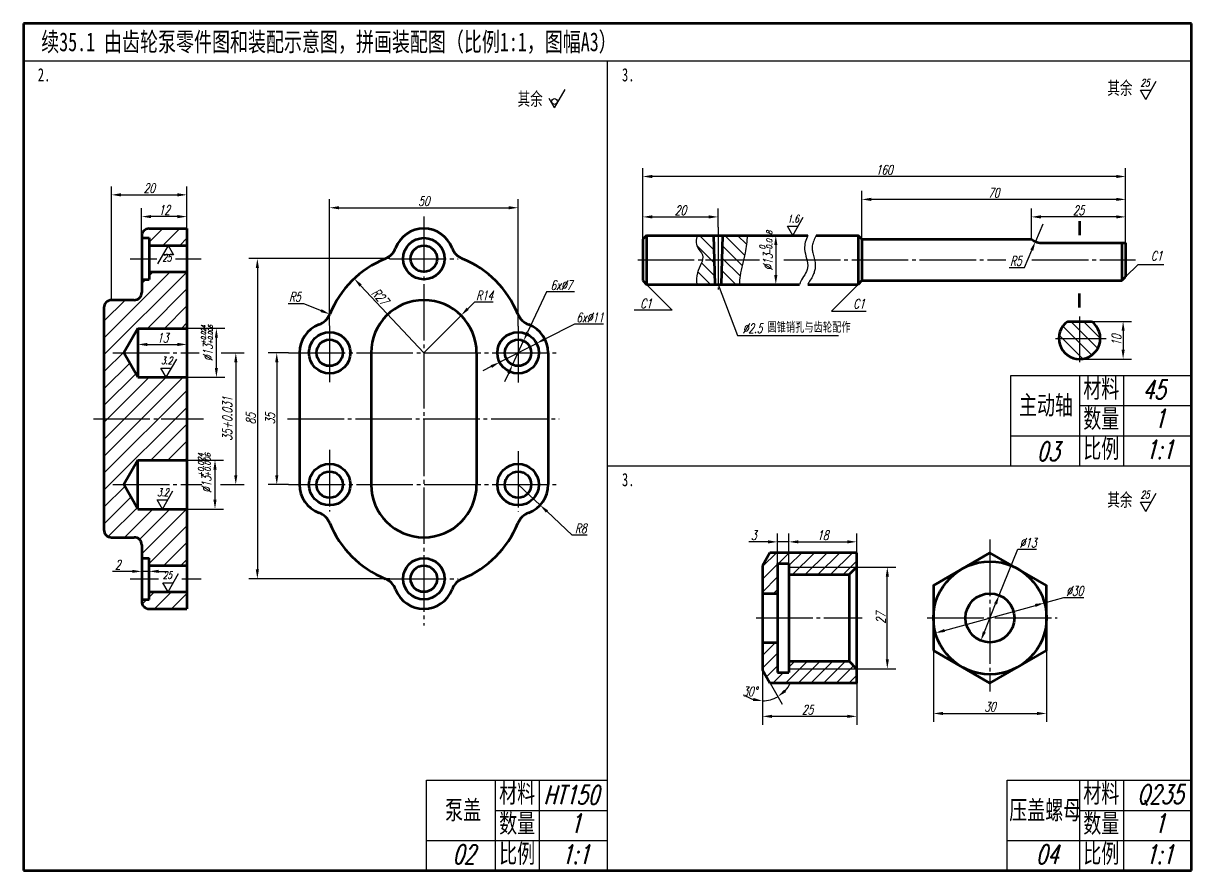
# Model space of a CAD drawing. Header units: millimetres. Extents: x -523 to 2676, y -549 to 1097.
# Drawn here: x 606.4 to 916.4, y 275.5 to 500.5 of the extents above; entities that cross this region are included whole.
import ezdxf

# ---------------------------------------------------------------- set-up
doc = ezdxf.new("R2010")
doc.units = ezdxf.units.MM
doc.header["$PDMODE"] = 33
doc.header["$PDSIZE"] = 1.5
doc.linetypes.add('myCENTER', pattern=[18, 15, -1, 1, -1])
for name, color, linetype, lineweight in [('中心线', 7, 'myCENTER', 25), ('剖面线', 7, 'Continuous', 25), ('尺寸', 7, 'Continuous', 25), ('标注', 7, 'Continuous', 25), ('标题文字', 7, 'Continuous', 25), ('粗实线', 7, 'Continuous', 50), ('细实线', 7, 'Continuous', 25)]:
    doc.layers.add(name, color=color, linetype=linetype, lineweight=lineweight)
doc.styles.add('上下偏差3.5', font='txt.shx', dxfattribs={"width": 0.7, "oblique": 15, "height": 3.5})
doc.styles.add('字母标注-3.5号', font='txt.shx', dxfattribs={"width": 0.7, "oblique": 15, "height": 3.5})
doc.styles.add('尺寸文字1-2.5号', font='txt.shx', dxfattribs={"width": 0.7, "oblique": 15, "height": 2.5})
doc.styles.add('标题汉字1-5号', font='SimSun.ttf', dxfattribs={"width": 0.7, "height": 5})
doc.styles.add('标题汉字2-3.5号', font='SimSun.ttf', dxfattribs={"width": 0.7, "height": 3.5})
doc.dimstyles.new('ISO-25', dxfattribs={"dimtxt": 3.5, "dimasz": 2.5, "dimexe": 2.25, "dimexo": 0, "dimgap": 0.5, "dimtad": 1, "dimdsep": 46, "dimtxsty": '尺寸文字1-2.5号', "dimcen": 2.5, "dimadec": 0, "dimazin": 0, "dimtfac": 1, "dimtmove": 0, "dimatfit": 2, "dimfxl": 0, "dimarcsym": 0})
doc.dimstyles.new('水平标注25', dxfattribs={"dimtxt": 2.5, "dimasz": 2.5, "dimexe": 2, "dimexo": 0, "dimgap": 0.5, "dimtad": 1, "dimtih": 1, "dimtoh": 1, "dimdec": 0, "dimzin": 0, "dimdsep": 46, "dimtxsty": '尺寸文字1-2.5号', "dimcen": 0, "dimadec": 0, "dimazin": 0, "dimtfac": 1, "dimtdec": 0, "dimtmove": 1, "dimatfit": 2, "dimfxl": 0, "dimtolj": 1, "dimtzin": 0, "dimarcsym": 0})

# ---------------------------------------------------------------- blocks, each defined once
blk = doc.blocks.new('*D40')
at = {"layer": 'Defpoints', "color": 0}
for p in [(649.77, 454.95), (649.77, 446), (629.77, 427)]:
    blk.add_point(p, dxfattribs=at)
at = {"layer": '尺寸', "color": 0, "lineweight": -2}
for p, q in [((629.77, 427), (629.77, 457.2)), ((649.77, 446), (649.77, 457.2)), ((632.27, 454.95), (647.27, 454.95))]:
    blk.add_line(p, q, dxfattribs=at)
at = {"layer": '尺寸', "color": 0}
for points in [[(632.27, 455.37), (632.27, 454.53), (629.77, 454.95)], [(647.27, 455.37), (647.27, 454.53), (649.77, 454.95)]]:
    blk.add_solid(points, dxfattribs=at)
at = {"layer": '尺寸', "color": 0, "insert": (639.77, 456.7), "char_height": 2.5, "attachment_point": 5, "style": '尺寸文字1-2.5号'}
blk.add_mtext('20', dxfattribs=at)
blk = doc.blocks.new('*D41')
at = {"layer": 'Defpoints', "color": 0}
for p in [(637.77, 449.17), (637.77, 443.5), (649.77, 446)]:
    blk.add_point(p, dxfattribs=at)
at = {"layer": '尺寸', "color": 0, "lineweight": -2}
for p, q in [((637.77, 443.5), (637.77, 451.42)), ((649.77, 446), (649.77, 451.42)), ((647.27, 449.17), (640.27, 449.17))]:
    blk.add_line(p, q, dxfattribs=at)
at = {"layer": '尺寸', "color": 0}
for points in [[(640.27, 449.59), (640.27, 448.75), (637.77, 449.17)], [(647.27, 449.59), (647.27, 448.75), (649.77, 449.17)]]:
    blk.add_solid(points, dxfattribs=at)
at = {"layer": '尺寸', "color": 0, "insert": (643.77, 450.92), "char_height": 2.5, "attachment_point": 5, "style": '尺寸文字1-2.5号'}
blk.add_mtext('12', dxfattribs=at)
blk = doc.blocks.new('*D42')
at = {"layer": 'Defpoints', "color": 0}
for p in [(649.77, 419.5), (657.6, 419.5), (649.77, 406.5)]:
    blk.add_point(p, dxfattribs=at)
at = {"layer": '尺寸', "color": 0, "lineweight": -2}
for p, q in [((649.77, 419.5), (659.85, 419.5)), ((657.6, 409), (657.6, 417)), ((649.77, 406.5), (659.85, 406.5))]:
    blk.add_line(p, q, dxfattribs=at)
at = {"layer": '尺寸', "color": 0}
for points in [[(657.18, 417), (658.01, 417), (657.6, 419.5)], [(657.18, 409), (658.01, 409), (657.6, 406.5)]]:
    blk.add_solid(points, dxfattribs=at)
at = {"layer": '尺寸', "color": 0, "insert": (655.35, 413), "char_height": 2.5, "attachment_point": 5, "rotation": 90, "style": '尺寸文字1-2.5号'}
blk.add_mtext('%%C13', dxfattribs=at)
blk = doc.blocks.new('*D43')
at = {"layer": 'Defpoints', "color": 0}
for p in [(703.58, 438), (668.47, 353), (703.58, 353)]:
    blk.add_point(p, dxfattribs=at)
at = {"layer": '尺寸', "color": 0, "lineweight": -2}
for p, q in [((703.58, 438), (666.22, 438)), ((668.47, 435.5), (668.47, 355.5)), ((703.58, 353), (666.22, 353))]:
    blk.add_line(p, q, dxfattribs=at)
at = {"layer": '尺寸', "color": 0}
for points in [[(668.05, 435.5), (668.89, 435.5), (668.47, 438)], [(668.05, 355.5), (668.89, 355.5), (668.47, 353)]]:
    blk.add_solid(points, dxfattribs=at)
at = {"layer": '尺寸', "color": 0, "insert": (666.72, 395.5), "char_height": 2.5, "attachment_point": 5, "rotation": 90, "style": '尺寸文字1-2.5号'}
blk.add_mtext('85', dxfattribs=at)
blk = doc.blocks.new('*D44')
at = {"layer": 'Defpoints', "color": 0}
for p in [(676.77, 413), (673.62, 378), (676.77, 378)]:
    blk.add_point(p, dxfattribs=at)
at = {"layer": '尺寸', "color": 0, "lineweight": -2}
for p, q in [((676.77, 413), (671.37, 413)), ((673.62, 410.5), (673.62, 380.5)), ((676.77, 378), (671.37, 378))]:
    blk.add_line(p, q, dxfattribs=at)
at = {"layer": '尺寸', "color": 0}
for points in [[(673.2, 410.5), (674.04, 410.5), (673.62, 413)], [(673.2, 380.5), (674.04, 380.5), (673.62, 378)]]:
    blk.add_solid(points, dxfattribs=at)
at = {"layer": '尺寸', "color": 0, "insert": (671.87, 395.5), "char_height": 2.5, "attachment_point": 5, "rotation": 90, "style": '尺寸文字1-2.5号'}
blk.add_mtext('35', dxfattribs=at)
blk = doc.blocks.new('*D45')
at = {"layer": 'Defpoints', "color": 0}
for p in [(737.65, 451.52), (687.65, 420.21), (737.65, 420.1)]:
    blk.add_point(p, dxfattribs=at)
at = {"layer": '尺寸', "color": 0, "lineweight": -2}
for p, q in [((687.65, 420.21), (687.65, 453.77)), ((737.65, 420.1), (737.65, 453.77)), ((690.15, 451.52), (735.15, 451.52))]:
    blk.add_line(p, q, dxfattribs=at)
at = {"layer": '尺寸', "color": 0}
for points in [[(690.15, 451.94), (690.15, 451.1), (687.65, 451.52)], [(735.15, 451.94), (735.15, 451.1), (737.65, 451.52)]]:
    blk.add_solid(points, dxfattribs=at)
at = {"layer": '尺寸', "color": 0, "insert": (712.65, 453.27), "char_height": 2.5, "attachment_point": 5, "style": '尺寸文字1-2.5号'}
blk.add_mtext('50', dxfattribs=at)
blk = doc.blocks.new('*D46')
at = {"layer": 'Defpoints', "color": 0}
for p in [(722.52, 422.93), (712.65, 413)]:
    blk.add_point(p, dxfattribs=at)
at = {"layer": '尺寸', "color": 0, "lineweight": -2}
for p, q in [((726.05, 426.47), (724.28, 424.7)), ((731.01, 426.47), (726.05, 426.47)), ((712.65, 413), (722.52, 422.93))]:
    blk.add_line(p, q, dxfattribs=at)
at = {"layer": '尺寸', "color": 0}
blk.add_solid([(723.99, 424.99), (724.58, 424.41), (722.52, 422.93)], dxfattribs=at)
at = {"layer": '尺寸', "color": 0, "insert": (728.78, 428.22), "char_height": 2.5, "attachment_point": 5, "style": '尺寸文字1-2.5号'}
blk.add_mtext('\\A1;R14', dxfattribs=at)
blk = doc.blocks.new('*D47')
at = {"layer": 'Defpoints', "color": 0}
for p in [(694.17, 432.69), (712.65, 413)]:
    blk.add_point(p, dxfattribs=at)
at = {"layer": '尺寸', "color": 0, "lineweight": -2}
blk.add_line((712.65, 413), (695.88, 430.86), dxfattribs=at)
at = {"layer": '尺寸', "color": 0}
blk.add_solid([(696.19, 431.15), (695.58, 430.58), (694.17, 432.69)], dxfattribs=at)
at = {"layer": '尺寸', "color": 0, "insert": (701.04, 427.93), "char_height": 2.5, "attachment_point": 5, "rotation": 313.187, "style": '尺寸文字1-2.5号'}
blk.add_mtext('R27', dxfattribs=at)
blk = doc.blocks.new('*D48')
at = {"layer": 'Defpoints', "color": 0}
for p in [(737.65, 378), (743.5, 372.55)]:
    blk.add_point(p, dxfattribs=at)
at = {"layer": '尺寸', "color": 0, "lineweight": -2}
for p, q in [((737.65, 378), (743.5, 372.55)), ((752.02, 364.61), (745.33, 370.84)), ((755.99, 364.61), (752.02, 364.61))]:
    blk.add_line(p, q, dxfattribs=at)
at = {"layer": '尺寸', "color": 0}
blk.add_solid([(745.62, 371.15), (745.05, 370.54), (743.5, 372.55)], dxfattribs=at)
at = {"layer": '尺寸', "color": 0, "insert": (754.26, 366.36), "char_height": 2.5, "attachment_point": 5, "style": '尺寸文字1-2.5号'}
blk.add_mtext('\\A1;R8', dxfattribs=at)
blk = doc.blocks.new('*D49')
at = {"layer": 'Defpoints', "color": 0}
for p in [(739.12, 416.18), (736.18, 409.82)]:
    blk.add_point(p, dxfattribs=at)
at = {"layer": '尺寸', "color": 0, "lineweight": -2}
for p, q in [((745.15, 429.22), (740.17, 418.45)), ((752.63, 429.22), (745.15, 429.22)), ((736.18, 409.82), (739.12, 416.18)), ((735.13, 407.55), (734.08, 405.28))]:
    blk.add_line(p, q, dxfattribs=at)
at = {"layer": '尺寸', "color": 0}
for points in [[(739.79, 418.62), (740.55, 418.27), (739.12, 416.18)], [(734.75, 407.73), (735.51, 407.38), (736.18, 409.82)]]:
    blk.add_solid(points, dxfattribs=at)
at = {"layer": '尺寸', "color": 0, "insert": (749.14, 430.97), "char_height": 2.5, "attachment_point": 5, "style": '尺寸文字1-2.5号'}
blk.add_mtext('\\A1;6x%%C7', dxfattribs=at)
blk = doc.blocks.new('*D50')
at = {"layer": 'Defpoints', "color": 0}
for p in [(742.55, 415.51), (732.75, 410.49)]:
    blk.add_point(p, dxfattribs=at)
at = {"layer": '尺寸', "color": 0, "lineweight": -2}
for p, q in [((752.59, 420.65), (744.77, 416.64)), ((760.36, 420.65), (752.59, 420.65)), ((732.75, 410.49), (742.55, 415.51)), ((730.53, 409.35), (728.3, 408.21))]:
    blk.add_line(p, q, dxfattribs=at)
at = {"layer": '尺寸', "color": 0}
for points in [[(744.58, 417.02), (744.96, 416.27), (742.55, 415.51)], [(730.34, 409.72), (730.72, 408.98), (732.75, 410.49)]]:
    blk.add_solid(points, dxfattribs=at)
at = {"layer": '尺寸', "color": 0, "insert": (756.72, 422.4), "char_height": 2.5, "attachment_point": 5, "style": '尺寸文字1-2.5号'}
blk.add_mtext('\\A1;6x%%C11', dxfattribs=at)
blk = doc.blocks.new('*D51')
at = {"layer": 'Defpoints', "color": 0}
for p in [(649.77, 415.22), (636.77, 406.5), (649.77, 406.5)]:
    blk.add_point(p, dxfattribs=at)
at = {"layer": '尺寸', "color": 0, "lineweight": -2}
for p, q in [((636.77, 406.5), (636.77, 417.47)), ((649.77, 406.5), (649.77, 417.47)), ((639.27, 415.22), (647.27, 415.22))]:
    blk.add_line(p, q, dxfattribs=at)
at = {"layer": '尺寸', "color": 0}
for points in [[(639.27, 415.64), (639.27, 414.8), (636.77, 415.22)], [(647.27, 415.64), (647.27, 414.8), (649.77, 415.22)]]:
    blk.add_solid(points, dxfattribs=at)
at = {"layer": '尺寸', "color": 0, "insert": (643.34, 416.97), "char_height": 2.5, "attachment_point": 5, "style": '尺寸文字1-2.5号'}
blk.add_mtext('13', dxfattribs=at)
blk = doc.blocks.new('*D52')
at = {"layer": 'Defpoints', "color": 0}
for p in [(637.77, 354.96), (637.77, 354.96), (639.77, 347.5)]:
    blk.add_point(p, dxfattribs=at)
at = {"layer": '尺寸', "color": 0, "lineweight": -2}
for p, q in [((637.77, 354.96), (637.77, 357.21)), ((639.77, 347.5), (639.77, 357.21)), ((635.27, 354.96), (630.05, 354.96)), ((639.77, 354.96), (637.77, 354.96)), ((642.27, 354.96), (644.77, 354.96))]:
    blk.add_line(p, q, dxfattribs=at)
at = {"layer": '尺寸', "color": 0}
for points in [[(635.27, 355.38), (635.27, 354.55), (637.77, 354.96)], [(642.27, 355.38), (642.27, 354.55), (639.77, 354.96)]]:
    blk.add_solid(points, dxfattribs=at)
at = {"layer": '尺寸', "color": 0, "insert": (631.41, 356.71), "char_height": 2.5, "attachment_point": 5, "style": '尺寸文字1-2.5号'}
blk.add_mtext('2', dxfattribs=at)
blk = doc.blocks.new('*D53')
at = {"layer": 'Defpoints', "color": 0}
for p in [(649.77, 384.5), (649.77, 371.5), (657.23, 371.5)]:
    blk.add_point(p, dxfattribs=at)
at = {"layer": '尺寸', "color": 0, "lineweight": -2}
for p, q in [((649.77, 384.5), (659.48, 384.5)), ((657.23, 382), (657.23, 374)), ((649.77, 371.5), (659.48, 371.5))]:
    blk.add_line(p, q, dxfattribs=at)
at = {"layer": '尺寸', "color": 0}
for points in [[(656.81, 382), (657.65, 382), (657.23, 384.5)], [(656.81, 374), (657.65, 374), (657.23, 371.5)]]:
    blk.add_solid(points, dxfattribs=at)
at = {"layer": '尺寸', "color": 0, "insert": (654.98, 378), "char_height": 2.5, "attachment_point": 5, "rotation": 90, "style": '尺寸文字1-2.5号'}
blk.add_mtext('%%C13', dxfattribs=at)
blk = doc.blocks.new('*D54')
at = {"layer": 'Defpoints', "color": 0}
for p in [(683.05, 425.16), (687.68, 423.26)]:
    blk.add_point(p, dxfattribs=at)
at = {"layer": '尺寸', "color": 0, "lineweight": -2}
for p, q in [((676.65, 426.11), (680.74, 426.11)), ((680.74, 426.11), (685.36, 424.21))]:
    blk.add_line(p, q, dxfattribs=at)
at = {"layer": '尺寸', "color": 0}
blk.add_solid([(685.52, 424.59), (685.2, 423.82), (687.68, 423.26)], dxfattribs=at)
at = {"layer": '尺寸', "color": 0, "insert": (678.44, 427.86), "char_height": 2.5, "attachment_point": 5, "style": '尺寸文字1-2.5号'}
blk.add_mtext('\\A1;R5', dxfattribs=at)
blk = doc.blocks.new('*D55')
at = {"layer": 'Defpoints', "color": 0}
for p in [(790.74, 449.09), (790.74, 446.33), (770.74, 443.16)]:
    blk.add_point(p, dxfattribs=at)
at = {"layer": '标注', "color": 0, "lineweight": -2}
for p, q in [((770.74, 443.16), (770.74, 451.34)), ((790.74, 446.33), (790.74, 451.34)), ((773.24, 449.09), (788.24, 449.09))]:
    blk.add_line(p, q, dxfattribs=at)
at = {"layer": '标注', "color": 0}
for points in [[(773.24, 449.51), (773.24, 448.67), (770.74, 449.09)], [(788.24, 449.51), (788.24, 448.67), (790.74, 449.09)]]:
    blk.add_solid(points, dxfattribs=at)
at = {"layer": '标注', "color": 0, "insert": (780.74, 450.84), "char_height": 2.5, "attachment_point": 5, "style": '尺寸文字1-2.5号'}
blk.add_mtext('20', dxfattribs=at)
blk = doc.blocks.new('*D56')
at = {"layer": 'Defpoints', "color": 0}
for p in [(873.87, 449.09), (873.87, 443.16), (898.87, 442.16)]:
    blk.add_point(p, dxfattribs=at)
at = {"layer": '标注', "color": 0, "lineweight": -2}
for p, q in [((873.87, 443.16), (873.87, 451.34)), ((898.87, 442.16), (898.87, 451.34)), ((896.37, 449.09), (876.37, 449.09))]:
    blk.add_line(p, q, dxfattribs=at)
at = {"layer": '标注', "color": 0}
for points in [[(876.37, 449.51), (876.37, 448.67), (873.87, 449.09)], [(896.37, 449.51), (896.37, 448.67), (898.87, 449.09)]]:
    blk.add_solid(points, dxfattribs=at)
at = {"layer": '标注', "color": 0, "insert": (886.37, 450.84), "char_height": 2.5, "attachment_point": 5, "style": '尺寸文字1-2.5号'}
blk.add_mtext('25', dxfattribs=at)
blk = doc.blocks.new('*D57')
at = {"layer": 'Defpoints', "color": 0}
for p in [(876.87, 447.16), (874.93, 442.55)]:
    blk.add_point(p, dxfattribs=at)
at = {"layer": '尺寸', "color": 0, "lineweight": -2}
for p, q in [((876.87, 447.16), (874.93, 442.55)), ((872.03, 435.64), (873.96, 440.25)), ((867.94, 435.64), (872.03, 435.64))]:
    blk.add_line(p, q, dxfattribs=at)
at = {"layer": '尺寸', "color": 0}
blk.add_solid([(873.58, 440.41), (874.35, 440.09), (874.93, 442.55)], dxfattribs=at)
at = {"layer": '尺寸', "color": 0, "insert": (869.73, 437.39), "char_height": 2.5, "attachment_point": 5, "style": '尺寸文字1-2.5号'}
blk.add_mtext('\\A1;R5', dxfattribs=at)
blk = doc.blocks.new('*D58')
at = {"layer": 'Defpoints', "color": 0}
for p in [(828.87, 453.74), (828.87, 443.16), (898.87, 442.16)]:
    blk.add_point(p, dxfattribs=at)
at = {"layer": '标注', "color": 0, "lineweight": -2}
for p, q in [((828.87, 443.16), (828.87, 455.99)), ((898.87, 442.16), (898.87, 455.99)), ((896.37, 453.74), (831.37, 453.74))]:
    blk.add_line(p, q, dxfattribs=at)
at = {"layer": '标注', "color": 0}
for points in [[(831.37, 454.16), (831.37, 453.32), (828.87, 453.74)], [(896.37, 454.16), (896.37, 453.32), (898.87, 453.74)]]:
    blk.add_solid(points, dxfattribs=at)
at = {"layer": '标注', "color": 0, "insert": (863.87, 455.49), "char_height": 2.5, "attachment_point": 5, "style": '尺寸文字1-2.5号'}
blk.add_mtext('70', dxfattribs=at)
blk = doc.blocks.new('*D59')
at = {"layer": 'Defpoints', "color": 0}
for p in [(770.74, 459.82), (770.74, 443.16), (898.87, 442.16)]:
    blk.add_point(p, dxfattribs=at)
at = {"layer": '标注', "color": 0, "lineweight": -2}
for p, q in [((770.74, 443.16), (770.74, 462.07)), ((898.87, 442.16), (898.87, 462.07)), ((896.37, 459.82), (773.24, 459.82))]:
    blk.add_line(p, q, dxfattribs=at)
at = {"layer": '标注', "color": 0}
for points in [[(773.24, 460.24), (773.24, 459.4), (770.74, 459.82)], [(896.37, 460.24), (896.37, 459.4), (898.87, 459.82)]]:
    blk.add_solid(points, dxfattribs=at)
at = {"layer": '标注', "color": 0, "insert": (834.8, 461.57), "char_height": 2.5, "attachment_point": 5, "style": '尺寸文字1-2.5号'}
blk.add_mtext('160', dxfattribs=at)
blk = doc.blocks.new('*D60')
at = {"layer": 'Defpoints', "color": 0}
for p in [(889.82, 421.34), (886.65, 411.34), (898.2, 411.34)]:
    blk.add_point(p, dxfattribs=at)
at = {"layer": '标注', "color": 0, "lineweight": -2}
for p, q in [((889.82, 421.34), (900.45, 421.34)), ((898.2, 418.84), (898.2, 413.84)), ((886.65, 411.34), (900.45, 411.34))]:
    blk.add_line(p, q, dxfattribs=at)
at = {"layer": '标注', "color": 0}
for points in [[(897.79, 418.84), (898.62, 418.84), (898.2, 421.34)], [(897.79, 413.84), (898.62, 413.84), (898.2, 411.34)]]:
    blk.add_solid(points, dxfattribs=at)
at = {"layer": '标注', "color": 0, "insert": (896.45, 416.34), "char_height": 2.5, "attachment_point": 5, "rotation": 90, "style": '尺寸文字1-2.5号'}
blk.add_mtext('10', dxfattribs=at)
blk = doc.blocks.new('*D61')
at = {"layer": 'Defpoints', "color": 0}
for p in [(827.5, 362.8), (827.5, 359.91), (809.5, 357.09)]:
    blk.add_point(p, dxfattribs=at)
at = {"layer": '标注', "color": 0, "lineweight": -2}
for p, q in [((809.5, 357.09), (809.5, 365.05)), ((812, 362.8), (825, 362.8)), ((827.5, 359.91), (827.5, 365.05))]:
    blk.add_line(p, q, dxfattribs=at)
at = {"layer": '标注', "color": 0}
for points in [[(812, 363.22), (812, 362.39), (809.5, 362.8)], [(825, 363.22), (825, 362.39), (827.5, 362.8)]]:
    blk.add_solid(points, dxfattribs=at)
at = {"layer": '标注', "color": 0, "insert": (818.5, 364.55), "char_height": 2.5, "attachment_point": 5, "style": '尺寸文字1-2.5号'}
blk.add_mtext('18', dxfattribs=at)
blk = doc.blocks.new('*D62')
at = {"layer": 'Defpoints', "color": 0}
for p in [(806.5, 362.8), (806.5, 357.09), (809.5, 357.09)]:
    blk.add_point(p, dxfattribs=at)
at = {"layer": '标注', "color": 0, "lineweight": -2}
for p, q in [((804, 362.8), (798.88, 362.8)), ((806.5, 357.09), (806.5, 365.05)), ((809.5, 362.8), (806.5, 362.8)), ((809.5, 357.09), (809.5, 365.05)), ((812, 362.8), (814.5, 362.8))]:
    blk.add_line(p, q, dxfattribs=at)
at = {"layer": '标注', "color": 0}
for points in [[(804, 363.22), (804, 362.39), (806.5, 362.8)], [(812, 363.22), (812, 362.39), (809.5, 362.8)]]:
    blk.add_solid(points, dxfattribs=at)
at = {"layer": '标注', "color": 0, "insert": (800.19, 364.55), "char_height": 2.5, "attachment_point": 5, "style": '尺寸文字1-2.5号'}
blk.add_mtext('3', dxfattribs=at)
blk = doc.blocks.new('*D63')
at = {"layer": 'Defpoints', "color": 0}
for p in [(802.5, 328.74), (827.5, 325.27), (802.5, 316.46)]:
    blk.add_point(p, dxfattribs=at)
at = {"layer": '标注', "color": 0, "lineweight": -2}
for p, q in [((802.5, 328.74), (802.5, 314.21)), ((827.5, 325.27), (827.5, 314.21)), ((825, 316.46), (805, 316.46))]:
    blk.add_line(p, q, dxfattribs=at)
at = {"layer": '标注', "color": 0}
for points in [[(805, 316.88), (805, 316.04), (802.5, 316.46)], [(825, 316.88), (825, 316.04), (827.5, 316.46)]]:
    blk.add_solid(points, dxfattribs=at)
at = {"layer": '标注', "color": 0, "insert": (814.45, 318.21), "char_height": 2.5, "attachment_point": 5, "style": '尺寸文字1-2.5号'}
blk.add_mtext('25', dxfattribs=at)
blk = doc.blocks.new('*D64')
at = {"layer": 'Defpoints', "color": 0}
for p in [(802.5, 356.45), (802.5, 328.74), (802.5, 328.74), (804.5, 325.27), (805.28, 321.08)]:
    blk.add_point(p, dxfattribs=at)
at = {"layer": '标注', "color": 0, "lineweight": -2}
for p, q in [((802.5, 328.74), (802.5, 318.34)), ((804.5, 325.27), (807.69, 319.73))]:
    blk.add_line(p, q, dxfattribs=at)
for start, end in [(317.6508, 335.3016), (234.6984, 252.3492), (270, 300)]:
    blk.add_arc((802.5, 328.74), 8.15, start, end, dxfattribs=at)
at = {"layer": '标注', "color": 0}
for points in [[(808.78, 322.92), (808.26, 323.57), (806.57, 321.68)], [(800.09, 321.38), (799.96, 320.56), (802.5, 320.59)]]:
    blk.add_solid(points, dxfattribs=at)
at = {"layer": '标注', "color": 0, "insert": (799.11, 323.08), "char_height": 2.5, "attachment_point": 5, "style": '尺寸文字1-2.5号'}
blk.add_mtext('30°', dxfattribs=at)
blk = doc.blocks.new('*D65')
at = {"layer": 'Defpoints', "color": 0}
for p in [(827.5, 356.09), (835.63, 356.09), (827.5, 329.09)]:
    blk.add_point(p, dxfattribs=at)
at = {"layer": '标注', "color": 0, "lineweight": -2}
for p, q in [((827.5, 356.09), (837.88, 356.09)), ((835.63, 331.59), (835.63, 353.59)), ((827.5, 329.09), (837.88, 329.09))]:
    blk.add_line(p, q, dxfattribs=at)
at = {"layer": '标注', "color": 0}
for points in [[(835.22, 353.59), (836.05, 353.59), (835.63, 356.09)], [(835.22, 331.59), (836.05, 331.59), (835.63, 329.09)]]:
    blk.add_solid(points, dxfattribs=at)
at = {"layer": '标注', "color": 0, "insert": (833.88, 342.59), "char_height": 2.5, "attachment_point": 5, "rotation": 90, "style": '尺寸文字1-2.5号'}
blk.add_mtext('27', dxfattribs=at)
blk = doc.blocks.new('*D66')
at = {"layer": 'Defpoints', "color": 0}
for p in [(847.87, 333.93), (877.87, 333.93), (877.87, 317.22)]:
    blk.add_point(p, dxfattribs=at)
at = {"layer": '标注', "color": 0, "lineweight": -2}
for p, q in [((847.87, 333.93), (847.87, 314.97)), ((877.87, 333.93), (877.87, 314.97)), ((850.37, 317.22), (875.37, 317.22))]:
    blk.add_line(p, q, dxfattribs=at)
at = {"layer": '标注', "color": 0}
for points in [[(850.37, 317.64), (850.37, 316.81), (847.87, 317.22)], [(875.37, 317.64), (875.37, 316.81), (877.87, 317.22)]]:
    blk.add_solid(points, dxfattribs=at)
at = {"layer": '标注', "color": 0, "insert": (862.87, 318.97), "char_height": 2.5, "attachment_point": 5, "style": '尺寸文字1-2.5号'}
blk.add_mtext('30', dxfattribs=at)
blk = doc.blocks.new('*D67')
at = {"layer": 'Defpoints', "color": 0}
for p in [(865.3, 348.62), (860.44, 336.56)]:
    blk.add_point(p, dxfattribs=at)
at = {"layer": '尺寸', "color": 0, "lineweight": -2}
for p, q in [((865.3, 348.62), (870.23, 360.82)), ((870.23, 360.82), (875.22, 360.82)), ((861.38, 338.88), (864.37, 346.3))]:
    blk.add_line(p, q, dxfattribs=at)
at = {"layer": '尺寸', "color": 0}
for points in [[(863.98, 346.46), (864.75, 346.15), (865.3, 348.62)], [(860.99, 339.04), (861.76, 338.73), (860.44, 336.56)]]:
    blk.add_solid(points, dxfattribs=at)
at = {"layer": '尺寸', "color": 0, "insert": (872.97, 362.57), "char_height": 2.5, "attachment_point": 5, "style": '尺寸文字1-2.5号'}
blk.add_mtext('∅13', dxfattribs=at)
blk = doc.blocks.new('*D68')
at = {"layer": 'Defpoints', "color": 0}
for p in [(877.33, 346.59), (848.41, 338.6)]:
    blk.add_point(p, dxfattribs=at)
at = {"layer": '尺寸', "color": 0, "lineweight": -2}
for p, q in [((877.33, 346.59), (882.45, 348)), ((882.45, 348), (887.74, 348)), ((850.82, 339.26), (874.92, 345.92))]:
    blk.add_line(p, q, dxfattribs=at)
at = {"layer": '尺寸', "color": 0}
for points in [[(874.81, 346.32), (875.03, 345.52), (877.33, 346.59)], [(850.71, 339.67), (850.93, 338.86), (848.41, 338.6)]]:
    blk.add_solid(points, dxfattribs=at)
at = {"layer": '尺寸', "color": 0, "insert": (885.34, 349.75), "char_height": 2.5, "attachment_point": 5, "style": '尺寸文字1-2.5号'}
blk.add_mtext('∅30', dxfattribs=at)

msp = doc.modelspace()

# ---------------------------------------------------------------- hatches: boundary and pattern name
at = {"layer": '剖面线'}
h = msp.add_hatch(dxfattribs=at)
h.set_pattern_fill('ANSI31', color=256, style=0)
h.set_pattern_definition([(45, (-99.5195, 542.7577), (-2.245064, 2.245064), [])])
h.paths.add_polyline_path([(639.775, 445.999, 0.4142136), (637.775, 443.999), (637.775, 443.499), (639.775, 443.499), (639.775, 441.499), (649.775, 441.499), (649.775, 445.999)])
h.paths.add_polyline_path([(649.775, 419.499), (649.775, 434.499), (639.775, 434.499), (639.775, 432.499), (637.775, 432.499), (637.775, 428.999, -0.4142136), (635.775, 426.999), (629.775, 426.999, 0.4142136), (627.775, 424.999), (627.775, 395.499), (649.775, 395.499), (649.775, 406.499), (636.775, 406.499), (633.022, 412.999), (636.775, 419.499)])
h.paths.add_polyline_path([(627.775, 395.499), (627.775, 365.999, 0.4142136), (629.775, 363.999), (635.775, 363.999, -0.4142136), (637.775, 361.999), (637.775, 358.499), (639.775, 358.499), (639.775, 356.499), (649.775, 356.499), (649.775, 371.499), (636.775, 371.499), (633.022, 377.999), (636.775, 384.499), (649.775, 384.499), (649.775, 395.499)])
h.paths.add_polyline_path([(639.775, 349.499), (639.775, 347.499), (637.775, 347.499), (637.775, 346.999, 0.4142136), (639.775, 344.999), (649.775, 344.999), (649.775, 349.499)])
h = msp.add_hatch(dxfattribs=at)
h.set_pattern_fill('ANSI31', color=256, scale=0.75, angle=90, style=0)
h.set_pattern_definition([(135, (-111.486, 553.4232), (-1.683798, -1.683798), [])])
edge = h.paths.add_edge_path()
edge.add_line((789.666, 437.663), (786.582, 437.663))
edge.add_spline(control_points=[(786.582, 437.663), (786.341, 436.573), (784.912, 434.355), (784.913, 432.182), (785.09, 431.163)], knot_values=[8.6998252, 8.6998252, 8.6998252, 8.6998252, 12.1682106, 15.2630876, 15.2630876, 15.2630876, 15.2630876], degree=3, periodic=0)
edge.add_line((785.09, 431.163), (789.841, 431.163))
edge.add_line((789.841, 431.163), (789.666, 437.663))
edge = h.paths.add_edge_path()
edge.add_spline(control_points=[(785.198, 444.163), (784.889, 443.071), (784.681, 441.195), (786.712, 439.315), (786.682, 438.118), (786.582, 437.663)], knot_values=[1.5897242, 1.5897242, 1.5897242, 1.5897242, 4.7670015, 7.2507249, 8.6998252, 8.6998252, 8.6998252, 8.6998252], degree=3, periodic=0)
edge.add_line((786.582, 437.663), (789.666, 437.663))
edge.add_line((789.666, 437.663), (789.491, 444.163))
edge.add_line((789.491, 444.163), (785.198, 444.163))
edge = h.paths.add_edge_path()
edge.add_line((791.816, 437.663), (797.465, 437.663))
edge.add_spline(control_points=[(797.465, 437.663), (797.612, 438.276), (798.106, 440.42), (798.362, 442.601), (798.513, 444.163)], knot_values=[1.6639046, 1.6639046, 1.6639046, 1.6639046, 3.5487536, 8.251154, 8.251154, 8.251154, 8.251154], degree=3, periodic=0)
edge.add_line((798.513, 444.163), (791.991, 444.163))
edge.add_line((791.991, 444.163), (791.816, 437.663))
edge = h.paths.add_edge_path()
edge.add_spline(control_points=[(796.33, 431.163), (796.373, 431.93), (796.577, 434.119), (797.131, 436.262), (797.465, 437.663)], knot_values=[8.251154, 8.251154, 8.251154, 8.251154, 10.559833, 14.8704716, 14.8704716, 14.8704716, 14.8704716], degree=3, periodic=0)
edge.add_line((797.465, 437.663), (791.816, 437.663))
edge.add_line((791.816, 437.663), (791.641, 431.163))
edge.add_line((791.641, 431.163), (796.33, 431.163))
h = msp.add_hatch(dxfattribs=at)
h.set_pattern_fill('ANSI31', color=256, scale=0.75, angle=90, style=0)
h.set_pattern_definition([(135, (-111.486, 558.3918), (-1.683798, -1.683798), [])])
h.paths.add_polyline_path([(881.153, 416.837), (886.653, 416.837), (886.653, 421.337), (883.49, 421.337, 0.2442508)])
h.paths.add_polyline_path([(892.153, 416.837, 0.2442508), (889.815, 421.337), (886.653, 421.337), (886.653, 416.837)])
h.paths.add_polyline_path([(886.653, 416.837), (881.153, 416.837, 0.4142136), (886.653, 411.337)])
h.paths.add_polyline_path([(886.653, 411.337, 0.4142136), (892.153, 416.837), (886.653, 416.837)])
h = msp.add_hatch(dxfattribs=at)
h.set_pattern_fill('ANSI31', color=256, scale=0.75, style=0)
h.set_pattern_definition([(45, (-111.486, 567.0147), (-1.683798, 1.683798), [])])
h.paths.add_polyline_path([(804.495, 359.913), (802.495, 356.449), (802.495, 349.093), (806.495, 349.093), (806.495, 357.093), (809.495, 357.093), (809.495, 356.093), (827.495, 356.093), (827.495, 359.913)])
h.paths.add_polyline_path([(809.495, 356.093), (809.495, 354.093), (825.495, 354.093), (827.495, 356.093)])
h.paths.add_polyline_path([(806.495, 336.093), (802.495, 336.093), (802.495, 328.736), (804.495, 325.272), (827.495, 325.272), (827.495, 329.093), (809.495, 329.093), (809.495, 328.093), (806.495, 328.093)])
h.paths.add_polyline_path([(827.495, 329.093), (825.495, 331.093), (809.495, 331.093), (809.495, 329.093)], flags=17)

# ---------------------------------------------------------------- linework, layer by layer
at = {"layer": '中心线'}
for p, q in [((712.65, 449.234), (712.65, 340.594)), ((790.741, 446.327), (790.741, 429.786)), ((634.709, 437.999), (641.764, 437.999)), ((646.72, 437.999), (653.593, 437.999)), ((703.578, 437.999), (721.773, 437.999)), ((769.4, 437.663), (801.741, 437.663)), ((808.189, 437.663), (867.103, 437.663)), ((874.02, 437.663), (901.466, 437.663)), ((886.653, 422.673), (886.653, 410.493)), ((687.65, 420.206), (687.65, 404.351)), ((737.65, 420.1), (737.65, 404.923)), ((880.218, 416.837), (893.675, 416.837)), ((630.131, 412.999), (653.02, 412.999)), ((676.768, 412.999), (748.585, 412.999)), ((624.981, 395.499), (654.165, 395.499)), ((676.482, 395.499), (748.585, 395.499)), ((687.65, 387.199), (687.65, 370.904)), ((737.65, 386.913), (737.65, 370.904)), ((630.131, 377.999), (653.02, 377.999)), ((676.768, 377.999), (748.585, 377.999)), ((862.872, 363.388), (862.872, 323.051)), ((634.709, 352.999), (642.223, 352.999)), ((648.463, 352.999), (653.593, 352.999)), ((703.578, 352.999), (721.773, 352.999)), ((800.824, 342.593), (828.967, 342.593)), ((846.202, 342.593), (880.672, 342.593))]:
    msp.add_line(p, q, dxfattribs=at)
at = {"layer": '尺寸'}
for p, q in [((904.185, 480.257), (906.987, 485.11)), ((747.355, 478.079), (745.94, 480.529)), ((747.355, 478.079), (750.157, 482.933)), ((902.77, 482.707), (905.599, 482.707)), ((904.185, 480.257), (902.77, 482.707)), ((810.52, 444.163), (809.105, 446.613)), ((809.105, 446.613), (811.934, 446.613)), ((810.52, 444.163), (813.322, 449.017)), ((644.775, 441.499), (641.973, 436.645)), ((644.775, 441.499), (646.189, 439.049)), ((646.189, 439.049), (643.36, 439.049)), ((811.622, 420.812), (812.321, 420.812)), ((653.02, 412.999), (653.038, 412.999)), ((658.838, 412.999), (664.998, 412.999)), ((644.287, 406.499), (647.089, 411.353)), ((662.748, 410.499), (662.748, 380.499)), ((642.872, 408.949), (645.701, 408.949)), ((644.287, 406.499), (642.872, 408.949)), ((643.275, 371.499), (646.077, 376.353)), ((653.02, 377.999), (653.731, 377.999)), ((658.713, 377.999), (664.998, 377.999)), ((904.185, 370.894), (906.987, 375.748)), ((641.86, 373.949), (644.689, 373.949)), ((643.275, 371.499), (641.86, 373.949)), ((904.185, 370.894), (902.77, 373.344)), ((902.77, 373.344), (905.599, 373.344)), ((644.775, 349.499), (647.577, 354.353)), ((643.36, 351.949), (646.189, 351.949)), ((644.775, 349.499), (643.36, 351.949))]:
    msp.add_line(p, q, dxfattribs=at)
msp.add_circle((747.315, 479.732), 0.764, dxfattribs=at)
for points in [[(662.332, 410.499), (663.165, 410.499), (662.748, 412.999)], [(662.332, 380.499), (663.165, 380.499), (662.748, 377.999)]]:
    msp.add_solid(points, dxfattribs=at)
at = {"layer": '标注'}
for p, q in [((807.651, 444.163), (803.789, 444.163)), ((806.039, 441.663), (806.039, 433.663)), ((898.866, 433.163), (902.156, 436.454)), ((902.156, 436.454), (909.021, 436.454)), ((771.741, 431.163), (778.568, 424.336)), ((790.741, 431.163), (795.918, 417.596)), ((807.651, 431.163), (803.789, 431.163)), ((827.866, 431.163), (820.795, 424.092)), ((778.568, 424.336), (768.429, 424.336)), ((820.795, 424.092), (830.039, 424.092)), ((795.918, 417.596), (822.689, 417.596))]:
    msp.add_line(p, q, dxfattribs=at)
for points in [[(805.623, 441.663), (806.456, 441.663), (806.039, 444.163)], [(805.623, 433.663), (806.456, 433.663), (806.039, 431.163)]]:
    msp.add_solid(points, dxfattribs=at)
at = {"layer": '粗实线'}
for p, q in [((916.38, 500.488), (606.38, 500.488)), ((606.38, 500.488), (606.38, 275.488)), ((916.38, 275.488), (916.38, 500.488)), ((886.653, 447.928), (886.653, 444.243)), ((637.775, 443.999), (637.775, 428.999)), ((637.775, 443.499), (639.775, 443.499)), ((639.775, 445.999), (649.775, 445.999)), ((639.775, 443.499), (639.775, 432.499)), ((649.775, 445.999), (649.775, 344.999)), ((771.741, 444.163), (770.741, 443.163)), ((771.741, 444.163), (814.528, 444.163)), ((771.741, 444.163), (771.741, 431.163)), ((789.491, 444.163), (789.841, 431.163)), ((791.641, 431.163), (791.991, 444.163)), ((816.761, 444.163), (827.866, 444.163)), ((828.866, 443.163), (827.866, 444.163)), ((827.866, 444.163), (827.866, 431.163)), ((639.775, 441.499), (649.775, 441.499)), ((770.741, 443.163), (770.741, 432.163)), ((828.866, 443.163), (828.866, 432.163)), ((828.866, 443.163), (873.866, 443.163)), ((876.866, 442.163), (898.866, 442.163)), ((897.866, 442.163), (897.866, 432.163)), ((898.866, 442.163), (898.866, 433.163)), ((639.775, 434.499), (649.775, 434.499)), ((637.775, 432.499), (639.775, 432.499)), ((770.741, 432.163), (771.741, 431.163)), ((771.741, 431.163), (812.319, 431.163)), ((814.512, 431.163), (827.866, 431.163)), ((828.866, 432.163), (827.866, 431.163)), ((828.866, 432.163), (897.866, 432.163)), ((897.866, 432.163), (898.866, 433.163)), ((886.653, 425.029), (886.653, 428.714)), ((627.775, 424.999), (627.775, 365.999)), ((635.775, 426.999), (629.775, 426.999)), ((636.775, 419.499), (633.022, 412.999)), ((636.775, 419.499), (649.775, 419.499)), ((636.775, 419.499), (636.775, 406.499)), ((883.49, 421.337), (889.815, 421.337)), ((636.775, 406.499), (633.022, 412.999)), ((679.65, 412.999), (679.65, 377.999)), ((698.65, 412.999), (698.65, 377.999)), ((726.65, 412.999), (726.65, 377.999)), ((745.65, 412.999), (745.65, 377.999)), ((636.775, 406.499), (649.775, 406.499)), ((636.775, 384.499), (633.022, 377.999)), ((636.775, 371.499), (636.775, 384.499)), ((636.775, 384.499), (649.775, 384.499)), ((636.775, 371.499), (633.022, 377.999)), ((636.775, 371.499), (649.775, 371.499)), ((629.775, 363.999), (635.775, 363.999)), ((637.775, 361.999), (637.775, 346.999)), ((804.495, 359.913), (802.495, 356.449)), ((827.495, 359.913), (804.495, 359.913)), ((827.495, 359.913), (827.495, 325.272)), ((637.775, 358.499), (639.775, 358.499)), ((639.775, 347.499), (639.775, 358.499)), ((806.495, 357.093), (806.495, 328.093)), ((806.495, 357.093), (809.495, 357.093)), ((809.495, 357.093), (809.495, 328.093)), ((639.775, 356.499), (649.775, 356.499)), ((802.495, 356.449), (802.495, 328.736)), ((809.495, 354.093), (825.495, 354.093)), ((827.495, 356.093), (825.495, 354.093)), ((825.495, 354.093), (825.495, 331.093)), ((637.775, 347.499), (639.775, 347.499)), ((639.775, 349.499), (649.775, 349.499)), ((802.495, 349.093), (806.495, 349.093)), ((639.775, 344.999), (649.775, 344.999)), ((802.495, 336.093), (806.495, 336.093)), ((804.495, 325.272), (802.495, 328.736)), ((809.495, 331.093), (825.495, 331.093)), ((827.495, 329.093), (825.495, 331.093)), ((806.495, 328.093), (809.495, 328.093)), ((827.495, 325.272), (804.495, 325.272)), ((606.38, 275.488), (916.38, 275.488))]:
    msp.add_line(p, q, dxfattribs=at)
msp.add_lwpolyline([(847.872, 333.932), (862.872, 325.272), (877.872, 333.932), (877.872, 351.253), (862.872, 359.913), (847.872, 351.253)], close=True, dxfattribs=at)
for centre, radius in [((712.65, 437.999), 5.5), ((712.65, 437.999), 3.5), ((687.65, 412.999), 5.5), ((687.65, 412.999), 3.5), ((737.65, 412.999), 5.5), ((737.65, 412.999), 3.5), ((687.65, 377.999), 5.5), ((687.65, 377.999), 3.5), ((737.65, 377.999), 5.5), ((737.65, 377.999), 3.5), ((712.65, 352.999), 5.5), ((862.872, 342.593), 15), ((712.65, 352.999), 3.5), ((862.872, 342.593), 6.5)]:
    msp.add_circle(centre, radius, dxfattribs=at)
for centre, radius, start, end in [((639.775, 443.999), 2, 90, 180), ((712.65, 437.999), 8, 20.72274, 159.27726), ((700.491, 442.599), 5, 292.33165, 339.27726), ((724.809, 442.599), 5, 200.72274, 247.66835), ((876.866, 447.163), 5, 233.1301, 270), ((712.65, 412.999), 27, 112.33165, 157.66835), ((712.65, 412.999), 27, 22.33165, 67.66835), ((635.775, 428.999), 2, 270, 0), ((629.775, 424.999), 2, 90, 180), ((712.65, 412.999), 14, 0, 180), ((683.05, 425.158), 5, 290.72274, 337.66835), ((742.25, 425.158), 5, 202.33165, 249.27726), ((687.65, 412.999), 8, 110.72274, 180), ((737.65, 412.999), 8, 0, 69.27726), ((886.653, 416.837), 5.5, 125.0968, 54.9032), ((687.65, 377.999), 8, 180, 249.27726), ((712.65, 377.999), 14, 180, 0), ((737.65, 377.999), 8, 290.72274, 0), ((683.05, 365.84), 5, 22.33165, 69.27726), ((742.25, 365.84), 5, 110.72274, 157.66835), ((629.775, 365.999), 2, 180, 270), ((712.65, 377.999), 27, 202.33165, 247.66835), ((712.65, 377.999), 27, 292.33165, 337.66835), ((635.775, 361.999), 2, 0, 90), ((700.491, 348.399), 5, 20.72274, 67.66835), ((724.809, 348.399), 5, 112.33165, 159.27726), ((712.65, 352.999), 8, 200.72274, 339.27726), ((639.775, 346.999), 2, 180, 270)]:
    msp.add_arc(centre, radius, start, end, dxfattribs=at)
at = {"layer": '细实线'}
for p, q in [((916.38, 490.488), (606.38, 490.488)), ((761.38, 275.488), (761.38, 490.488)), ((868.38, 406.988), (916.38, 406.988)), ((868.38, 382.988), (868.38, 406.988)), ((886.698, 382.988), (886.698, 406.988)), ((898.38, 382.988), (898.38, 406.988)), ((886.698, 398.988), (916.38, 398.988)), ((868.38, 390.988), (916.38, 390.988)), ((761.38, 382.988), (916.38, 382.988)), ((868.38, 382.988), (916.38, 382.988)), ((809.495, 356.093), (827.495, 356.093)), ((809.495, 329.093), (827.495, 329.093)), ((713.38, 299.488), (761.38, 299.488)), ((713.38, 275.488), (713.38, 299.488)), ((731.698, 275.488), (731.698, 299.488)), ((743.38, 275.488), (743.38, 299.488)), ((867.428, 299.488), (916.38, 299.488)), ((867.428, 275.488), (867.428, 299.488)), ((886.698, 275.488), (886.698, 299.488)), ((898.38, 275.488), (898.38, 299.488)), ((731.698, 291.488), (761.38, 291.488)), ((886.698, 291.488), (916.38, 291.488)), ((713.38, 283.488), (761.38, 283.488)), ((867.428, 283.488), (916.38, 283.488)), ((713.38, 275.488), (761.38, 275.488)), ((868.38, 275.488), (916.38, 275.488))]:
    msp.add_line(p, q, dxfattribs=at)
for points, knots in [([(785.198, 444.163), (784.889, 443.071), (784.681, 441.195), (787.702, 438.398), (784.912, 434.835), (784.913, 432.182), (785.09, 431.163)], [1.5897242, 1.5897242, 1.5897242, 1.5897242, 4.7670015, 7.2507249, 12.1682106, 15.2630876, 15.2630876, 15.2630876, 15.2630876]), ([(798.513, 444.163), (798.362, 442.601), (797.938, 438.992), (796.635, 434.743), (796.373, 431.93), (796.33, 431.163)], [1.6639046, 1.6639046, 1.6639046, 1.6639046, 6.3663051, 12.5617927, 14.8704716, 14.8704716, 14.8704716, 14.8704716]), ([(814.528, 444.163), (813.983, 442.99), (813.088, 440.196), (815.5, 435.696), (813.061, 432.911), (812.41, 431.403), (812.319, 431.163)], [2.0659094, 2.0659094, 2.0659094, 2.0659094, 5.8269201, 10.8899857, 15.0105915, 15.7769873, 15.7769873, 15.7769873, 15.7769873]), ([(816.761, 444.163), (816.503, 443.669), (816.275, 443.199), (815.906, 442.281), (815.777, 441.841), (815.685, 441.251), (815.671, 441.07), (815.67, 440.774), (815.677, 440.66), (815.705, 440.4), (815.728, 440.257), (815.827, 439.745), (815.939, 439.327), (816.185, 438.398), (816.319, 437.887), (816.483, 436.892), (816.53, 436.43), (816.507, 435.736), (816.49, 435.534), (816.431, 435.131), (816.39, 434.936), (816.293, 434.566), (816.237, 434.389), (816.052, 433.881), (815.908, 433.573), (815.513, 432.814), (815.253, 432.401), (814.826, 431.71), (814.651, 431.421), (814.512, 431.163)], [1.0708974, 1.0708974, 1.0708974, 1.0708974, 2.7677092, 2.7677092, 4.6128487, 4.6128487, 5.4838715, 5.4838715, 6.0758392, 6.0758392, 6.667807, 6.667807, 8.0295982, 8.0295982, 9.3913894, 9.3913894, 10.4192208, 10.4192208, 10.8256718, 10.8256718, 11.2138579, 11.2138579, 11.602044, 11.602044, 12.3784162, 12.3784162, 13.6629086, 13.6629086, 14.7506909, 14.7506909, 14.7506909, 14.7506909])]:
    msp.add_open_spline(points, degree=3, knots=knots, dxfattribs=at)

# ---------------------------------------------------------------- texts
at = {"layer": '尺寸', "attachment_point": 1}
for s, insert, char_height, width, style in [('25', (902.801, 485.699), 2, 7.44072, '尺寸文字1-2.5号'), ('1.6', (809.136, 449.605), 2, 7.44072, '尺寸文字1-2.5号'), ('{\\H0.8x;25}', (643.264, 439.233), 2.5, 7.44072, '尺寸文字1-2.5号'), ('圆锥销孔与齿轮配作', (803.824, 421.128), 2.5, 24.86081, '标题汉字2-3.5号'), ('3.2', (642.903, 411.941), 2, 7.44072, '尺寸文字1-2.5号'), ('{\\H1.429x;03}', (875.303, 389.352), 3.5, 19.64589, '字母标注-3.5号'), ('3.2', (641.891, 376.941), 2, 7.44072, '尺寸文字1-2.5号'), ('25', (902.801, 376.336), 2, 7.44072, '尺寸文字1-2.5号'), ('25', (643.391, 354.941), 2, 7.44072, '尺寸文字1-2.5号'), ('{\\H1.429x;02}', (720.288, 282.324), 3.5, 19.64589, '字母标注-3.5号'), ('{\\H1.429x;04}', (875.084, 282.324), 3.5, 19.64589, '字母标注-3.5号')]:
    msp.add_mtext(s, dxfattribs=dict(at, insert=insert, char_height=char_height, width=width, style=style))
at = {"layer": '尺寸', "insert": (660.498, 395.499), "char_height": 2.5, "attachment_point": 5, "rotation": 90, "style": '尺寸文字1-2.5号'}
msp.add_mtext('35+0.031', dxfattribs=at)
at = {"layer": '标注', "width": 9.84343, "attachment_point": 1, "rotation": 90, "style": '上下偏差3.5'}
for s, insert, char_height in [('-0.018', (803.593, 439.029), 1.5), (' 0', (801.704, 439.269), 1.5), ('+0.024', (653.601, 415.243), 1.2), ('+0.006', (655.409, 415.243), 1.2), ('+0.024', (652.748, 379.964), 1.5), ('+0.006', (654.556, 379.964), 1.5)]:
    msp.add_mtext(s, dxfattribs=dict(at, insert=insert, char_height=char_height))
at = {"layer": '标注', "insert": (803.95, 437.102), "char_height": 2.5, "attachment_point": 5, "rotation": 90, "style": '尺寸文字1-2.5号'}
msp.add_mtext('%%C13', dxfattribs=at)
at = {"layer": '标注', "char_height": 2.5, "attachment_point": 1, "style": '尺寸文字1-2.5号'}
for s, insert, width in [('C1', (905.573, 439.973), 6.86074), ('C1', (770.064, 427.321), 6.86074), ('C1', (826.59, 427.268), 6.86074), ('%%c2.5', (797.237, 420.746), 41.54904)]:
    msp.add_mtext(s, dxfattribs=dict(at, insert=insert, width=width))
at = {"layer": '标题文字', "width": 0.7}
for s, height, style, p in [('续35.1 由齿轮泵零件图和装配示意图，拼画装配图（比例1:1，图幅A3） ', 5, '标题汉字1-5号', (611.114, 493.087)), ('2.', 3.5, '标题汉字2-3.5号', (610.217, 485.082)), ('3.', 3.5, '标题汉字2-3.5号', (765.217, 485.082)), ('其余', 3.5, '标题汉字2-3.5号', (893.994, 481.569)), ('其余', 3.5, '标题汉字2-3.5号', (737.514, 478.673)), ('材料', 5, '标题汉字1-5号', (887.633, 401.054)), ('主动轴', 5, '标题汉字1-5号', (870.582, 396.599)), ('数量', 5, '标题汉字1-5号', (887.633, 393.054)), ('比例', 5, '标题汉字1-5号', (887.633, 385.054)), ('3.', 3.5, '标题汉字2-3.5号', (765.217, 377.582)), ('其余', 3.5, '标题汉字2-3.5号', (893.994, 372.206)), ('材料', 5, '标题汉字1-5号', (732.633, 293.554)), ('材料', 5, '标题汉字1-5号', (887.633, 293.554)), ('泵盖', 5, '标题汉字1-5号', (718.287, 289.099)), ('压盖螺母', 5, '标题汉字1-5号', (867.988, 289.099)), ('数量', 5, '标题汉字1-5号', (732.633, 285.554)), ('数量', 5, '标题汉字1-5号', (887.633, 285.554)), ('比例', 5, '标题汉字1-5号', (732.633, 277.554)), ('比例', 5, '标题汉字1-5号', (887.633, 277.554))]:
    msp.add_text(s, height=height, dxfattribs=dict(at, style=style)).set_placement(p)
at = {"layer": '标题文字', "char_height": 5, "width": 21.09727, "attachment_point": 1, "style": '尺寸文字1-2.5号'}
for s, insert in [('45', (903.433, 405.705)), ('1', (906.4, 398.045)), ('1:1', (904.11, 389.825)), ('HT150', (744.456, 298.101)), ('Q235', (901.92, 298.265)), ('1', (751.4, 290.545)), ('1', (906.4, 290.545)), ('1:1', (749.11, 282.325)), ('1:1', (904.11, 282.325))]:
    msp.add_mtext(s, dxfattribs=dict(at, insert=insert))

# ---------------------------------------------------------------- dimensions: what is measured, and where the dimension line sits
at = {"layer": '尺寸'}
for base, p1, p2, picture, middle in [((649.775, 454.952), (629.775, 426.999), (649.775, 445.999), '*D40', (639.775, 456.702)), ((737.65, 451.521), (687.65, 420.206), (737.65, 420.1), '*D45', (712.65, 453.271)), ((637.775, 449.17), (649.775, 445.999), (637.775, 443.499), '*D41', (643.775, 450.92)), ((637.775, 354.965), (639.775, 347.499), (637.775, 354.965), '*D52', (631.413, 356.715))]:
    dim = msp.add_linear_dim(base=base, p1=p1, p2=p2, dimstyle='ISO-25', dxfattribs=at)
    dim.commit()
    dim.dimension.update_dxf_attribs({"geometry": picture, "text_midpoint": middle})
for center, mpoint, picture, middle in [((876.866, 447.163), (874.929, 442.553), '*D57', (872.025, 435.638)), ((712.65, 412.999), (722.522, 422.926), '*D46', (728.779, 428.222))]:
    dim = msp.add_radius_dim(center=center, mpoint=mpoint, dimstyle='水平标注25', dxfattribs=at)
    dim.commit()
    dim.dimension.update_dxf_attribs({"geometry": picture, "text_midpoint": middle})
for base, p1, p2, picture, middle in [((668.471, 352.999), (703.578, 437.999), (703.578, 352.999), '*D43', (666.721, 395.499)), ((673.621, 377.999), (676.768, 412.999), (676.768, 377.999), '*D44', (671.871, 395.499))]:
    dim = msp.add_linear_dim(base=base, p1=p1, p2=p2, angle=90, dimstyle='ISO-25', dxfattribs=at)
    dim.commit()
    dim.dimension.update_dxf_attribs({"geometry": picture, "text_midpoint": middle})
for center, mpoint, dimstyle, picture, middle in [((712.65, 412.999), (694.172, 432.685), 'ISO-25', '*D47', (699.762, 426.73)), ((683.05, 425.158), (687.675, 423.258), '水平标注25', '*D54', (680.738, 426.108)), ((737.65, 377.999), (743.504, 372.546), '水平标注25', '*D48', (752.018, 364.615))]:
    dim = msp.add_radius_dim(center=center, mpoint=mpoint, dimstyle=dimstyle, dxfattribs=at)
    dim.commit()
    dim.dimension.update_dxf_attribs({"geometry": picture, "text_midpoint": middle, "dimtype": 164})
for p1, p2, text, picture, middle in [((736.182, 409.822), (739.119, 416.176), '6x%%C7', '*D49', (745.151, 429.223)), ((732.755, 410.493), (742.546, 415.505), '6x%%C11', '*D50', (752.59, 420.646))]:
    dim = msp.add_diameter_dim_2p(p1=p1, p2=p2, text=text, dimstyle='水平标注25', dxfattribs=at)
    dim.commit()
    dim.dimension.update_dxf_attribs({"geometry": picture, "text_midpoint": middle, "dimtype": 163})
dim = msp.add_linear_dim(base=(649.775, 415.22), p1=(636.775, 406.499), p2=(649.775, 406.499), dimstyle='ISO-25', dxfattribs=at)
dim.commit()
dim.dimension.update_dxf_attribs({"geometry": '*D51', "text_midpoint": (643.338, 415.22), "dimtype": 160})
for base, p1, p2, picture, middle in [((657.598, 419.499), (649.775, 406.499), (649.775, 419.499), '*D42', (655.348, 412.999)), ((657.231, 371.499), (649.775, 384.499), (649.775, 371.499), '*D53', (654.981, 377.999))]:
    dim = msp.add_linear_dim(base=base, p1=p1, p2=p2, angle=90, text='%%C13', dimstyle='ISO-25', override={"dimgap": 1, "dimtol": 1, "dimlim": 0, "dimtp": 0.024, "dimtm": 0.006}, dxfattribs=at)
    dim.commit()
    dim.dimension.update_dxf_attribs({"geometry": picture, "text_midpoint": middle})
for p1, p2, picture, middle in [((860.44, 336.564), (865.303, 348.621), '*D67', (872.973, 360.824)), ((848.413, 338.599), (877.33, 346.586), '*D68', (885.342, 348))]:
    dim = msp.add_diameter_dim_2p(p1=p1, p2=p2, dimstyle='ISO-25', override={"dimtih": 1, "dimtoh": 1}, dxfattribs=at)
    dim.commit()
    dim.dimension.update_dxf_attribs({"geometry": picture, "text_midpoint": middle, "dimtype": 163})
at = {"layer": '标注'}
dim = msp.add_linear_dim(base=(770.741, 459.82), p1=(898.866, 442.163), p2=(770.741, 443.163), text='160', dimstyle='ISO-25', dxfattribs=at)
dim.commit()
dim.dimension.update_dxf_attribs({"geometry": '*D59', "text_midpoint": (834.803, 461.57)})
for base, p1, p2, picture, middle in [((828.866, 453.74), (898.866, 442.163), (828.866, 443.163), '*D58', (863.866, 455.49)), ((790.741, 449.09), (770.741, 443.163), (790.741, 446.327), '*D55', (780.741, 450.84)), ((873.866, 449.09), (898.866, 442.163), (873.866, 443.163), '*D56', (886.366, 450.84)), ((806.495, 362.804), (809.495, 357.093), (806.495, 357.093), '*D62', (800.189, 364.554)), ((827.495, 362.804), (809.495, 357.093), (827.495, 359.913), '*D61', (818.495, 364.554)), ((877.872, 317.222), (847.872, 333.932), (877.872, 333.932), '*D66', (862.872, 318.972))]:
    dim = msp.add_linear_dim(base=base, p1=p1, p2=p2, dimstyle='ISO-25', dxfattribs=at)
    dim.commit()
    dim.dimension.update_dxf_attribs({"geometry": picture, "text_midpoint": middle})
for base, p1, p2, picture, middle in [((898.205, 411.337), (889.815, 421.337), (886.653, 411.337), '*D60', (896.455, 416.337)), ((835.633, 356.093), (827.495, 329.093), (827.495, 356.093), '*D65', (833.883, 342.593))]:
    dim = msp.add_linear_dim(base=base, p1=p1, p2=p2, angle=90, dimstyle='ISO-25', dxfattribs=at)
    dim.commit()
    dim.dimension.update_dxf_attribs({"geometry": picture, "text_midpoint": middle})
dim = msp.add_angular_dim_2l(base=(805.282, 321.08), line1=((802.495, 356.449), (802.495, 328.736)), line2=((804.495, 325.272), (802.495, 328.736)), dimstyle='ISO-25', override={"dimtih": 1, "dimtoh": 1, "dimatfit": 2}, dxfattribs=at)
dim.commit()
dim.dimension.update_dxf_attribs({"geometry": '*D64', "text_midpoint": (799.107, 321.327), "dimtype": 162})
dim = msp.add_linear_dim(base=(802.495, 316.461), p1=(827.495, 325.272), p2=(802.495, 328.736), dimstyle='ISO-25', dxfattribs=at)
dim.commit()
dim.dimension.update_dxf_attribs({"geometry": '*D63', "text_midpoint": (814.447, 316.461), "dimtype": 160})

doc.saveas('drawing.dxf')
